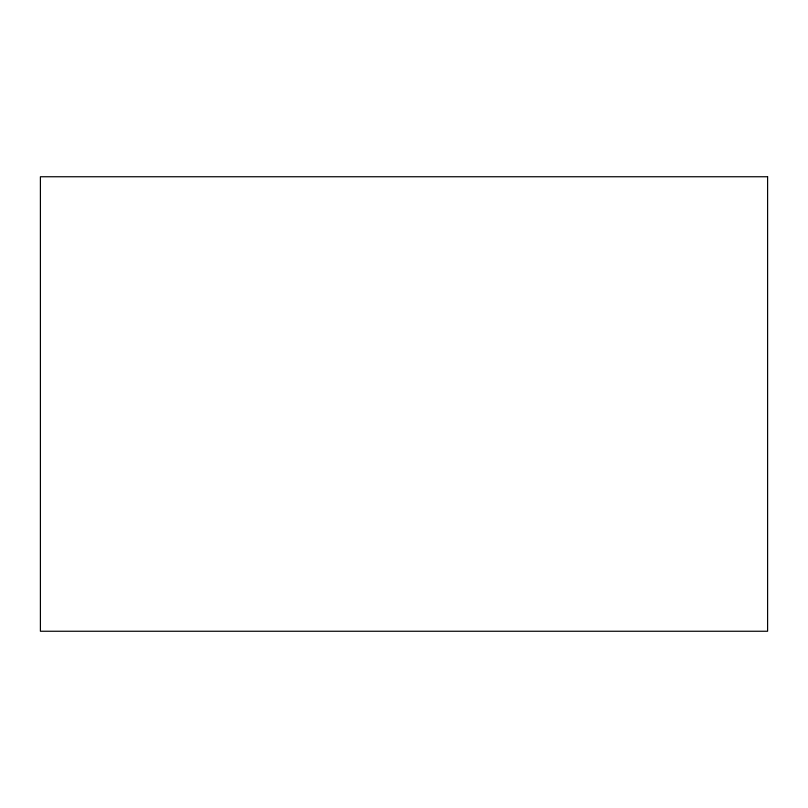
<?xml version="1.0" encoding="UTF-8"?>
<svg xmlns="http://www.w3.org/2000/svg" width="808" height="808" viewBox="0 0 808 808"><rect width="100%" height="100%" fill="white"/><g stroke="black" fill="none" stroke-linecap="round" stroke-linejoin="round"><path stroke-width="1.21" d="M767.6 176.75L40.4 176.75L40.4 631.25L767.6 631.25L767.6 176.75"/></g></svg>
